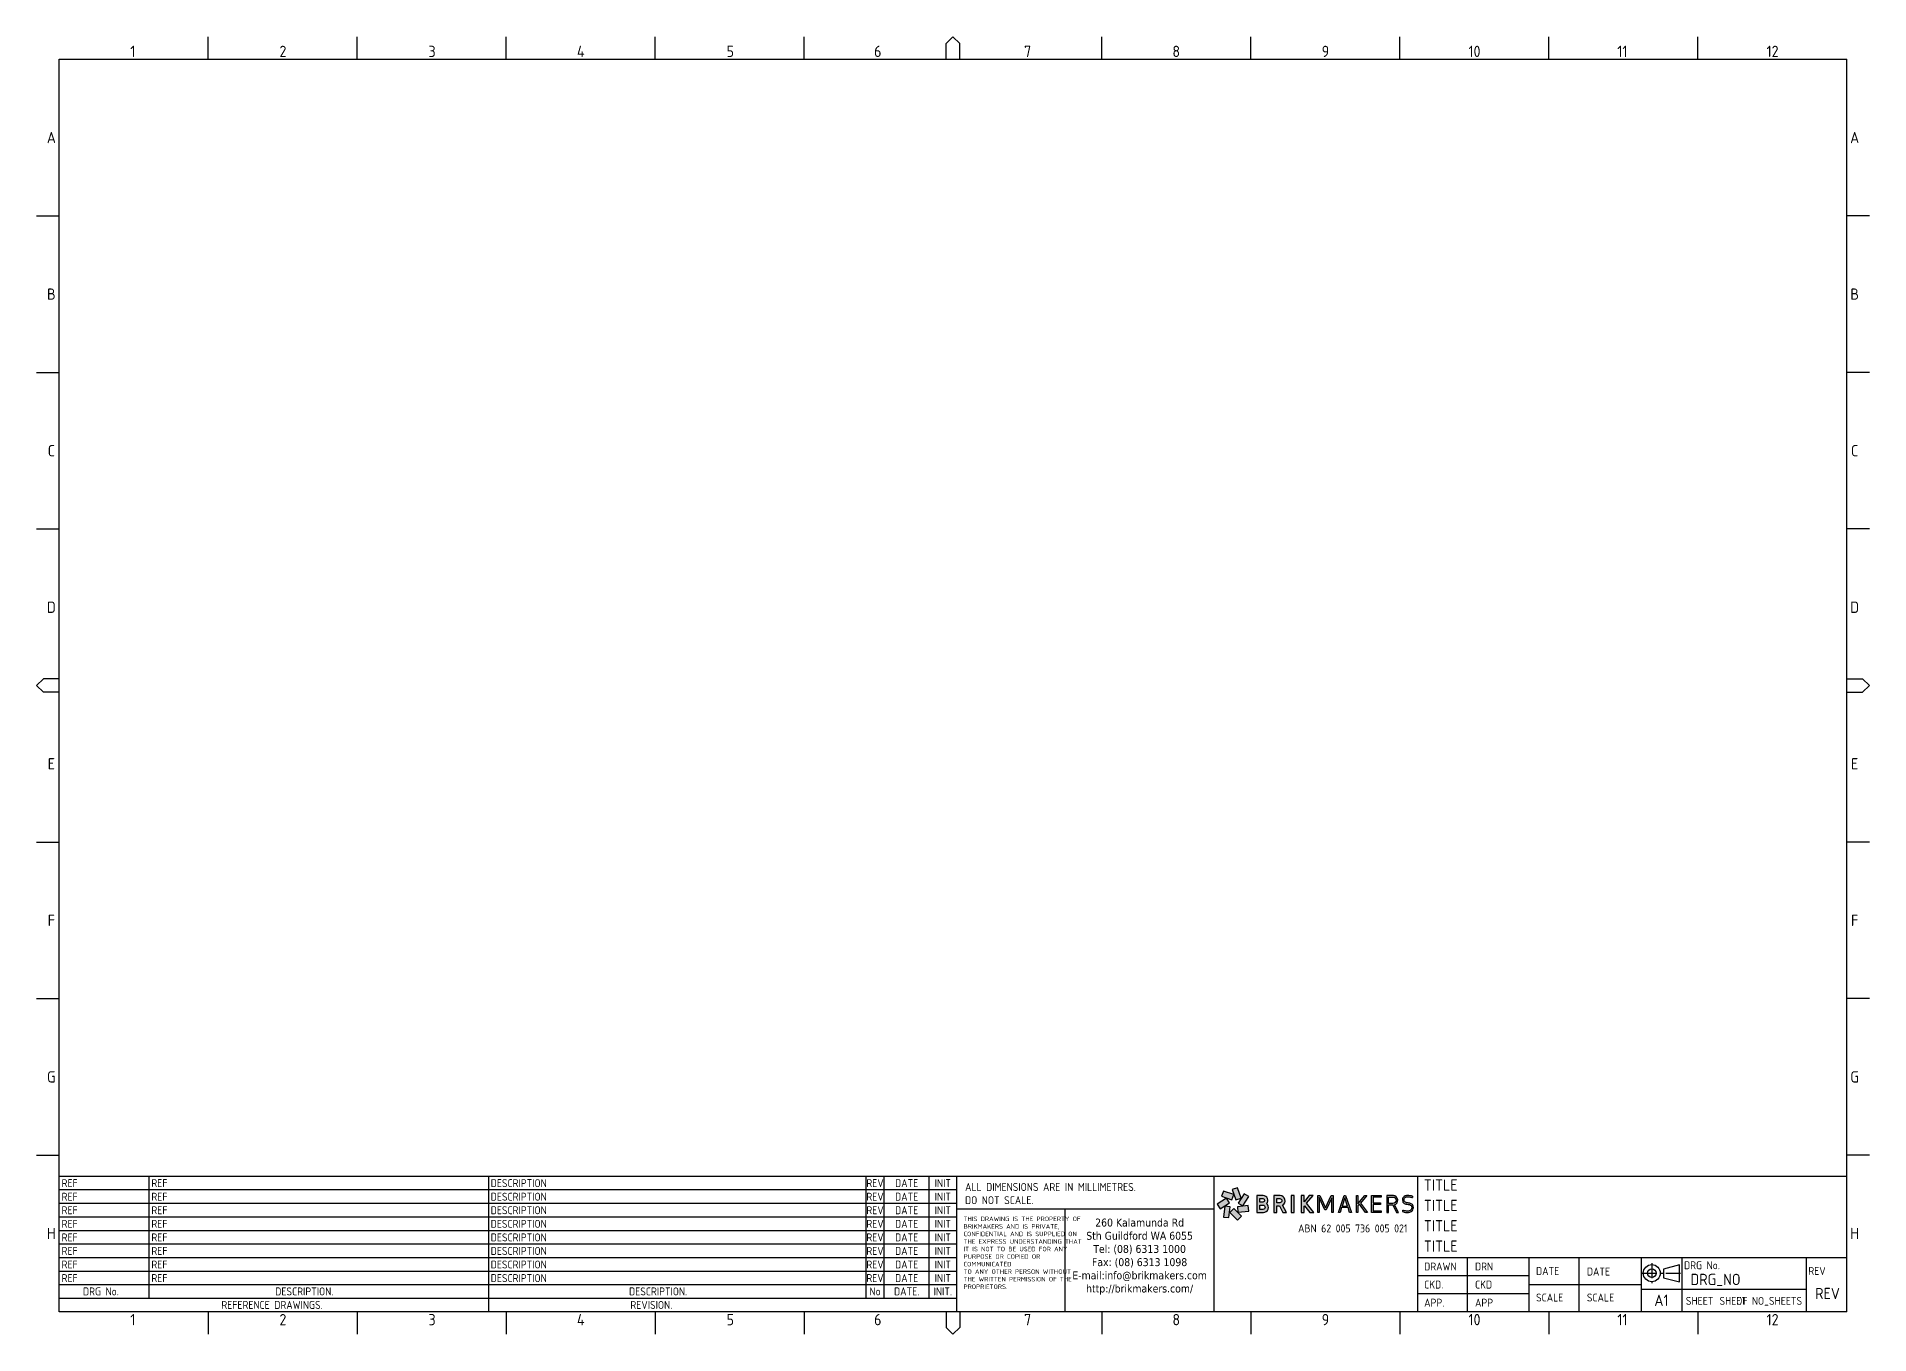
# Model space of a CAD drawing. Header units: millimetres. Extents: x 0 to 811, y 0 to 574.
import ezdxf
from ezdxf.enums import TextEntityAlignment as Align

# ---------------------------------------------------------------- set-up
doc = ezdxf.new("R2010")
doc.units = ezdxf.units.MM
doc.header["$LTSCALE"] = 0.5
doc.linetypes.add('CENTER', pattern=[50.8, 31.75, -6.35, 6.35, -6.35])
doc.layers.add('DRGSHT', color=7, linetype='Continuous')
doc.styles.add('ISO3098B', font='ISO3098B.SHX')
doc.styles.get("Standard").update_dxf_attribs({"font": 'isocp.shx'})

msp = doc.modelspace()

# ---------------------------------------------------------------- hatches: boundary and pattern name
at = {"layer": 'DRGSHT'}
h = msp.add_hatch(color=246, dxfattribs=at)
h.paths.add_polyline_path([(525.14, 63.38), (524.35, 61.11), (528.92, 59.52), (529.71, 61.79)])
h.paths.add_polyline_path([(526.51, 60.19), (522.42, 57.61), (523.7, 55.58), (527.79, 58.16)])
h.paths.add_polyline_path([(528.16, 56.43), (525.76, 56.7), (525.23, 51.89), (527.62, 51.62)])
h.paths.add_polyline_path([(529.73, 55.64), (528.03, 53.93), (531.46, 50.52), (533.16, 52.22)])
h.paths.add_polyline_path([(536.14, 56.92), (531.33, 56.38), (531.61, 53.98), (536.41, 54.53)])
h.paths.add_polyline_path([(536.37, 60.91), (534.32, 62.19), (531.76, 58.09), (533.8, 56.81)])
h.paths.add_polyline_path([(531.35, 64.85), (529.08, 64.05), (530.68, 59.49), (532.95, 60.29)])
h.paths.add_polyline_path([(542.78, 61.36), (539.88, 61.36), (539.88, 53.95), (542.84, 53.95, 0.710565), (544.26, 57.88, 0.669263)])
h.paths.add_polyline_path([(541.24, 60.08), (542.56, 60.08, -1), (542.56, 58.46), (541.24, 58.46)], flags=16)
h.paths.add_polyline_path([(541.24, 57.15), (542.66, 57.15, -1), (542.66, 55.29), (541.24, 55.29)], flags=16)
h.paths.add_polyline_path([(550.32, 61.36), (547.42, 61.36), (547.42, 53.95), (548.78, 53.95), (548.78, 56.89), (549.96, 56.89), (551.39, 53.95), (553.05, 53.95), (551.36, 57.15, 0.73842)])
h.paths.add_polyline_path([(548.78, 60.07), (550.1, 60.08, -1.003457), (550.1, 58.22), (548.78, 58.22)], flags=16)
h.paths.add_polyline_path([(556.5, 61.36), (555.15, 61.36), (555.15, 53.95), (556.5, 53.95)])
h.paths.add_polyline_path([(561.96, 57.97), (564.88, 61.36), (563.09, 61.36), (560.9, 58.58), (560.9, 61.36), (559.54, 61.36), (559.54, 53.95), (560.9, 53.95), (560.9, 56.7), (561.07, 56.91), (563.34, 53.95), (565.13, 53.95)])
h.paths.add_polyline_path([(567.6, 60.52), (570.11, 55.08), (570.65, 55.08), (573.12, 60.42), (573.12, 53.95), (573.8, 53.95), (573.8, 61.36), (572.9, 61.36), (570.38, 56.01), (567.88, 61.36), (566.97, 61.36), (566.97, 53.95), (567.6, 53.95)])
h.paths.add_polyline_path([(579.19, 61.36), (578.61, 61.36), (576.03, 53.95), (576.79, 53.95), (577.48, 56.04), (580.31, 56.04), (580.99, 53.95), (581.77, 53.95)])
h.paths.add_polyline_path([(577.69, 56.66), (578.91, 60.34), (580.11, 56.66)], flags=16)
h.paths.add_polyline_path([(584.67, 56.81), (585.34, 57.55), (588.03, 53.95), (588.96, 53.95), (585.77, 58.07), (588.63, 61.36), (587.71, 61.36), (584.68, 57.68), (584.68, 61.36), (584, 61.36), (584, 53.95), (584.67, 53.95)])
h.paths.add_polyline_path([(591.43, 57.49), (594.67, 57.49), (594.67, 58.13), (591.43, 58.13), (591.43, 60.73), (595.02, 60.73), (595.02, 61.36), (590.73, 61.36), (590.73, 53.95), (595.02, 53.95), (595.02, 54.61), (591.43, 54.61)])
h.paths.add_polyline_path([(598.16, 57.22), (600.12, 57.22), (601.73, 53.95), (602.62, 53.95), (600.88, 57.3, 0.827429), (600.38, 61.36), (597.49, 61.36), (597.49, 53.95), (598.16, 53.95)])
h.paths.add_polyline_path([(598.17, 57.86), (598.17, 60.73), (600.13, 60.73, -1), (600.13, 57.86)], flags=16)
edge = h.paths.add_edge_path()
edge.add_spline(control_points=[(604.43, 54.26), (604.67, 54.17), (605.3, 53.95), (606.4, 53.89), (607.48, 53.91), (608.45, 54.29), (609.16, 55.04), (609.28, 56.12), (609.13, 57.28), (608.19, 57.91), (607.26, 58.08), (606.57, 58.17), (605.95, 58.29), (605.42, 58.49), (605.11, 58.98), (605.12, 59.5), (605.19, 59.99), (605.41, 60.42), (605.83, 60.71), (606.33, 60.83), (606.91, 60.85), (607.56, 60.83), (608.22, 60.67), (608.64, 60.53), (608.84, 60.46)], knot_values=[0, 0, 0, 0, 0.256009, 0.666649, 1.094499, 1.320559, 1.695993, 2.055369, 2.375201, 2.811827, 3.061613, 3.323139, 3.504645, 3.698333, 3.870275, 4.050906, 4.203903, 4.359712, 4.52462, 4.694042, 4.867865, 5.107948, 5.335389, 5.547403, 5.547403, 5.547403, 5.547403], degree=3, periodic=0)
edge.add_line((608.84, 60.46), (608.84, 61.14))
edge.add_spline(control_points=[(608.84, 61.14), (608.55, 61.21), (607.79, 61.39), (606.56, 61.5), (605.16, 61.21), (604.33, 60.06), (604.38, 58.92), (604.79, 58.05), (605.54, 57.69), (606.46, 57.5), (607.41, 57.46), (608.34, 57.06), (608.51, 56.27), (608.48, 55.59), (608.17, 54.89), (607.43, 54.6), (606.59, 54.45), (605.71, 54.55), (604.97, 54.71), (604.55, 54.86), (604.43, 54.91)], knot_values=[0, 0, 0, 0, 0.299598, 0.776315, 1.233751, 1.6568, 2.070318, 2.317625, 2.57775, 2.864629, 3.259181, 3.543508, 3.776433, 4.007524, 4.227436, 4.498104, 4.754949, 5.078355, 5.377145, 5.514439, 5.514439, 5.514439, 5.514439], degree=3, periodic=0)
edge.add_line((604.43, 54.91), (604.43, 54.26))

# ---------------------------------------------------------------- linework, layer by layer
at = {"layer": 'DRGSHT', "color": 4}
for p, q in [((75.92, 564), (75.92, 574)), ((141.83, 564), (141.83, 574)), ((207.75, 564), (207.75, 574)), ((273.67, 564), (273.67, 574)), ((339.58, 564), (339.58, 574)), ((471.42, 564), (471.42, 574)), ((537.33, 564), (537.33, 574)), ((603.25, 564), (603.25, 574)), ((669.17, 564), (669.17, 574)), ((735.08, 564), (735.08, 574)), ((0, 494.75), (10, 494.75)), ((811, 494.75), (801, 494.75)), ((0, 425.5), (10, 425.5)), ((811, 425.5), (801, 425.5)), ((0, 356.25), (10, 356.25)), ((811, 356.25), (801, 356.25)), ((0, 217.75), (10, 217.75)), ((811, 217.75), (801, 217.75)), ((0, 148.5), (10, 148.5)), ((811, 148.5), (801, 148.5)), ((0, 79.25), (10, 79.25)), ((811, 79.25), (801, 79.25)), ((75.92, 10), (75.92, 0)), ((141.83, 10), (141.83, 0)), ((207.75, 10), (207.75, 0)), ((273.67, 10), (273.67, 0)), ((339.58, 10), (339.58, 0)), ((471.42, 10), (471.42, 0)), ((537.33, 10), (537.33, 0)), ((603.25, 10), (603.25, 0)), ((669.17, 10), (669.17, 0)), ((735.08, 10), (735.08, 0))]:
    msp.add_line(p, q, dxfattribs=at)
at = {"layer": 'DRGSHT', "color": 4, "linetype": 'Continuous'}
for p, q in [((402.5, 571), (405.5, 574)), ((402.5, 564), (402.5, 571)), ((405.5, 574), (408.5, 571)), ((408.5, 564), (408.5, 571)), ((10, 10), (10, 564)), ((10, 564), (801, 564)), ((801, 10), (801, 564)), ((3, 290), (0, 287)), ((0, 287), (3, 284)), ((10, 290), (3, 290)), ((10, 284), (3, 284)), ((801, 290), (808, 290)), ((801, 284), (808, 284)), ((811, 287), (808, 290)), ((808, 284), (811, 287)), ((10, 70), (801, 70)), ((801, 10), (10, 10)), ((402.5, 10), (402.5, 3)), ((408.5, 10), (408.5, 3)), ((402.5, 3), (405.5, 0)), ((405.5, 0), (408.5, 3))]:
    msp.add_line(p, q, dxfattribs=at)
at = {"layer": 'DRGSHT', "color": 2, "linetype": 'Continuous'}
for p, q in [((49.72, 16), (49.72, 70)), ((367, 70), (367, 16)), ((375, 16), (375, 70)), ((395, 16), (395, 70)), ((10, 64), (407, 64)), ((10, 58), (407, 58)), ((10, 52), (407, 52)), ((10, 46), (407, 46)), ((10, 40), (407, 40)), ((10, 34), (407, 34)), ((10, 28), (407, 28)), ((611, 26), (660.5, 26)), ((611, 18), (660.5, 18)), ((660.5, 22), (710, 22))]:
    msp.add_line(p, q, dxfattribs=at)
at = {"layer": 'DRGSHT', "color": 1, "linetype": 'Continuous'}
for p, q in [((200, 70), (200, 10)), ((407, 70), (407, 10)), ((521, 10), (521, 70)), ((611, 70), (611, 10)), ((455, 55.3), (455, 10)), ((611, 34), (801, 34)), ((633, 34), (633, 10)), ((660.5, 10), (660.5, 34)), ((682.5, 34), (682.5, 10)), ((710, 34), (710, 10)), ((728, 34), (728, 10)), ((783, 34), (783, 10)), ((10, 22), (407, 22)), ((710, 20), (783, 20)), ((10, 16), (407, 16))]:
    msp.add_line(p, q, dxfattribs=at)
at = {"layer": 'DRGSHT', "color": 246}
for p, q in [((608.84, 61.14), (608.84, 60.46)), ((604.43, 54.91), (604.43, 54.26))]:
    msp.add_line(p, q, dxfattribs=at)
at = {"layer": 'DRGSHT', "color": 1}
msp.add_line((521, 55.3), (407, 55.3), dxfattribs=at)
at = {"layer": 'DRGSHT', "color": 6, "linetype": 'CENTER', "ltscale": 0.42}
for p, q in [((710.32, 27.06), (727.44, 27.06)), ((714.73, 31.47), (714.73, 22.65))]:
    msp.add_line(p, q, dxfattribs=at)
at = {"layer": 'DRGSHT', "color": 246}
for points in [[(526.51, 60.19), (522.42, 57.61), (523.7, 55.58), (527.79, 58.16)], [(529.71, 61.79), (525.14, 63.38), (524.35, 61.11), (528.92, 59.52)], [(532.95, 60.29), (531.35, 64.85), (529.08, 64.05), (530.68, 59.49)], [(531.61, 53.98), (536.41, 54.53), (536.14, 56.92), (531.33, 56.38)], [(533.8, 56.81), (536.37, 60.91), (534.32, 62.19), (531.76, 58.09)], [(555.15, 53.95), (556.5, 53.95), (556.5, 61.36), (555.15, 61.36)], [(560.9, 56.7), (561.07, 56.91), (563.34, 53.95), (565.13, 53.95), (561.96, 57.97), (564.88, 61.36), (563.09, 61.36), (560.9, 58.58), (560.9, 61.36), (559.54, 61.36), (559.54, 53.95), (560.9, 53.95)], [(566.97, 53.95), (566.97, 61.36), (567.88, 61.36), (570.38, 56.01), (572.9, 61.36), (573.8, 61.36), (573.8, 53.95), (573.12, 53.95), (573.12, 60.42), (570.65, 55.08), (570.11, 55.08), (567.6, 60.52), (567.6, 53.95)], [(577.48, 56.04), (576.79, 53.95), (576.03, 53.95), (578.61, 61.36), (579.19, 61.36), (581.77, 53.95), (580.99, 53.95), (580.31, 56.04)], [(580.11, 56.66), (578.91, 60.34), (577.69, 56.66)], [(584, 53.95), (584, 61.36), (584.68, 61.36), (584.68, 57.68), (587.71, 61.36), (588.63, 61.36), (585.77, 58.07), (588.96, 53.95), (588.03, 53.95), (585.34, 57.55), (584.67, 56.81), (584.67, 53.95)], [(590.73, 53.95), (590.73, 61.36), (595.02, 61.36), (595.02, 60.73), (591.43, 60.73), (591.43, 58.13), (594.67, 58.13), (594.67, 57.49), (591.43, 57.49), (591.43, 54.61), (595.02, 54.61), (595.02, 53.95)], [(525.76, 56.7), (525.23, 51.89), (527.62, 51.62), (528.16, 56.43)], [(528.03, 53.93), (531.46, 50.52), (533.16, 52.22), (529.73, 55.64)]]:
    msp.add_lwpolyline(points, close=True, dxfattribs=at)
for points in [[(542.84, 53.95, 0.710565), (544.26, 57.88, 0.669263), (542.78, 61.36), (539.88, 61.36), (539.88, 53.95)], [(541.24, 58.46), (541.24, 60.08), (542.56, 60.08, -1), (542.56, 58.46)], [(541.24, 55.29), (541.24, 57.15), (542.66, 57.15, -1), (542.66, 55.29)], [(551.36, 57.15, 0.73842), (550.32, 61.36), (547.42, 61.36), (547.42, 53.95), (548.78, 53.95), (548.78, 56.89), (549.96, 56.89), (551.39, 53.95), (553.05, 53.95)], [(548.78, 58.22), (548.78, 60.07), (550.1, 60.08, -1), (550.1, 58.22)], [(598.17, 57.86), (598.17, 60.73), (600.13, 60.73, -1), (600.13, 57.86)]]:
    msp.add_lwpolyline(points, format="xyb", close=True, dxfattribs=at)
msp.add_lwpolyline([(600.39, 61.36), (597.49, 61.36), (597.49, 53.95), (598.16, 53.95), (598.16, 57.22), (600.12, 57.22), (601.73, 53.95), (602.62, 53.95), (600.88, 57.3)], dxfattribs=at)
at = {"layer": 'DRGSHT', "color": 2, "linetype": 'Continuous', "ltscale": 100}
msp.add_lwpolyline([(726.99, 23.29), (726.99, 30.77), (719.89, 28.88), (719.89, 25.05), (726.99, 23.16)], dxfattribs=at)
for radius in [3.77, 1.95]:
    msp.add_circle((714.73, 27.06), radius, dxfattribs=at)
at = {"layer": 'DRGSHT', "color": 246}
msp.add_arc((600.24, 59.29), 2.08, 287.90962, 85.91398, dxfattribs=at)
for points in [[(608.84, 61.14), (607.96, 61.33), (606.54, 61.43), (605.22, 61.04), (604.47, 60.02), (604.49, 58.78), (604.84, 58.12), (605.52, 57.73), (606.36, 57.54), (607.53, 57.36), (608.27, 56.94), (608.48, 56.27), (608.43, 55.58), (608.14, 55), (607.42, 54.62), (606.66, 54.49), (605.69, 54.57), (604.82, 54.77), (604.43, 54.91)], [(604.43, 54.26), (605.16, 54.03), (606.38, 53.9), (607.66, 54.01), (608.29, 54.27), (609.05, 55.1), (609.24, 56.16), (609.04, 57.1), (608, 57.9), (607.27, 58.07), (606.5, 58.19), (605.97, 58.3), (605.44, 58.55), (605.16, 58.99), (605.13, 59.53), (605.21, 59.98), (605.44, 60.39), (605.84, 60.68), (606.33, 60.81), (606.85, 60.84), (607.57, 60.8), (608.23, 60.65), (608.84, 60.46)]]:
    msp.add_spline(points, degree=3, dxfattribs=at)

# ---------------------------------------------------------------- texts
at = {"layer": 'DRGSHT', "color": 7, "linetype": 'Continuous'}
for s, p in [('1', (42.56, 567.5)), ('2', (108.97, 567.5)), ('3', (174.99, 567.5)), ('4', (240.79, 567.5)), ('5', (306.94, 567.5)), ('6', (372.23, 567.5)), ('7', (438.53, 567.5)), ('8', (504.28, 567.5)), ('9', (570.32, 567.5)), ('10', (636.27, 567.5)), ('11', (701.73, 567.5)), ('12', (768.18, 567.5)), ('A', (6.5, 529.37)), ('A', (804.5, 529.37)), ('B', (6.5, 460.12)), ('B', (804.5, 460.12)), ('C', (6.5, 390.87)), ('C', (804.5, 390.87)), ('D', (6.5, 321.62)), ('D', (804.5, 321.62)), ('E', (6.5, 252.37)), ('E', (804.5, 252.37)), ('F', (6.5, 183.12)), ('F', (804.5, 183.12)), ('G', (6.5, 113.88)), ('G', (804.5, 113.88)), ('H', (6.5, 44.62)), ('H', (804.5, 44.62)), ('1', (42.56, 6.5)), ('2', (108.97, 6.5)), ('3', (174.99, 6.5)), ('4', (240.79, 6.5)), ('5', (306.94, 6.5)), ('6', (372.23, 6.5)), ('7', (438.53, 6.5)), ('8', (504.28, 6.5)), ('9', (570.32, 6.5)), ('10', (636.27, 6.5)), ('11', (701.73, 6.5)), ('12', (768.18, 6.5))]:
    msp.add_text(s, height=5, dxfattribs=at).set_placement(p, align=Align.MIDDLE)
at = {"layer": 'DRGSHT', "color": 2, "linetype": 'Continuous'}
for s, p in [('ABN 62 005 736 005 021', (558.2, 45.11)), ('DRG No.', (729, 28.79)), ('REV', (784, 26.29))]:
    msp.add_text(s, height=3.5, dxfattribs=at).set_placement(p)
for s, p in [('DRAWN', (614, 30)), ('DATE', (663.5, 28)), ('CKD.', (614, 22)), ('SCALE', (663.5, 16.27)), ('APP.', (614, 14))]:
    msp.add_text(s, height=3.5, dxfattribs=at).set_placement(p, align=Align.MIDDLE_LEFT)
for s, p in [('DRG No.', (28.44, 19)), ('DESCRIPTION.', (118.44, 19)), ('DESCRIPTION.', (275, 19)), ('No', (371, 19)), ('DATE.', (385, 19)), ('INIT.', (401, 19)), ('REFERENCE DRAWINGS.', (104.16, 13)), ('REVISION.', (272, 13))]:
    msp.add_text(s, height=3.5, dxfattribs=at).set_placement(p, align=Align.MIDDLE)
at = {"layer": 'DRGSHT', "color": 1, "linetype": 'Continuous'}
msp.add_text('A1', height=5, dxfattribs=at).set_placement((719, 15.04), align=Align.MIDDLE)
at = {"layer": 'DRGSHT', "color": 2, "linetype": 'Continuous'}
for s, p in [('SHEET', (729.8, 12)), ('OF', (752.09, 12))]:
    msp.add_text(s, height=3.5, dxfattribs=at).set_placement(p, align=Align.BOTTOM_LEFT)
at = {"layer": 'DRGSHT', "insert": (410.83, 66.92), "char_height": 3.5, "width": 100.8365, "attachment_point": 1}
msp.add_mtext('{\\C2;ALL DIMENSIONS ARE IN MILLIMETRES.}\\P{\\C2;DO NOT SCALE.}', dxfattribs=at)
at = {"layer": 'DRGSHT', "color": 7, "insert": (410.14, 52.07), "char_height": 2, "width": 112.496, "attachment_point": 1}
msp.add_mtext('THIS DRAWING IS THE PROPERTY OF\\PBRIKMAKERS AND IS PRIVATE, \\PCONFIDENTIAL AND IS SUPPLIED ON \\PTHE EXPRESS UNDERSTANDING THAT\\PIT IS NOT TO BE USED FOR ANY\\PPURPOSE OR COPIED OR \\PCOMMUNICATED\\PTO ANY OTHER PERSON WITHOUT\\PTHE WRITTEN PERMISSION OF THE\\PPROPRIETORS{\\Fiso3098b|c0;.}', dxfattribs=at)
at = {"layer": 'DRGSHT', "color": 7, "insert": (488.07, 34.35), "char_height": 3.5, "width": 88.79, "attachment_point": 5, "style": 'ISO3098B'}
msp.add_mtext('{\\fTahoma|b0|i0|c0|p34;260 Kalamunda Rd\\PSth Guildford WA 6055\\PTel: (08) 6313 1000\\PFax: (08) 6313 1098\\PE-mail:info@brikmakers.com\\Phttp://brikmakers.com/}', dxfattribs=at)
at = {"layer": 'DRGSHT', "color": 2, "linetype": 'Continuous', "flags": 12}
for tag, p in [('REF', (11.03, 65.13)), ('REF', (50.76, 65.13)), ('DESCRIPTION', (200.92, 65.13)), ('REF', (11.03, 59.13)), ('REF', (50.76, 59.13)), ('DESCRIPTION', (200.92, 59.13)), ('REF', (11.03, 53.13)), ('REF', (11.03, 47.13)), ('REF', (50.76, 53.13)), ('REF', (50.76, 47.13)), ('DESCRIPTION', (200.92, 53.13)), ('DESCRIPTION', (200.92, 47.13)), ('REF', (11.03, 41.13)), ('REF', (50.76, 41.13)), ('DESCRIPTION', (200.92, 41.13)), ('REF', (11.03, 35.13)), ('REF', (11.03, 29.13)), ('REF', (50.76, 35.13)), ('REF', (50.76, 29.13)), ('DESCRIPTION', (200.92, 35.13)), ('DESCRIPTION', (200.92, 29.13)), ('REF', (11.03, 23.13)), ('REF', (50.76, 23.13)), ('DESCRIPTION', (200.92, 23.13)), ('DRN', (636.5, 28.25)), ('DATE', (686, 26)), ('CKD', (636.5, 20.25)), ('SCALE', (686, 14.52)), ('APP', (636.5, 12.25))]:
    msp.add_attdef(tag, p, '', height=3.5, dxfattribs=at)
for tag, p in [('REV', (371, 65.13)), ('DATE', (385, 65.13)), ('INIT', (401, 65.13)), ('REV', (371, 59.13)), ('DATE', (385, 59.13)), ('INIT', (401, 59.13)), ('REV', (371, 53.13)), ('REV', (371, 47.13)), ('DATE', (385, 53.13)), ('DATE', (385, 47.13)), ('INIT', (401, 53.13)), ('INIT', (401, 47.13)), ('REV', (371, 41.13)), ('DATE', (385, 41.13)), ('INIT', (401, 41.13)), ('REV', (371, 35.13)), ('REV', (371, 29.13)), ('DATE', (385, 35.13)), ('DATE', (385, 29.13)), ('INIT', (401, 35.13)), ('INIT', (401, 29.13)), ('REV', (371, 23.13)), ('DATE', (385, 23.13)), ('INIT', (401, 23.13))]:
    msp.add_attdef(tag, text='', height=3.5, dxfattribs=at).set_placement(p, align=Align.CENTER)
at = {"layer": 'DRGSHT', "color": 1, "linetype": 'Continuous', "flags": 12}
for p, s in [((613.82, 63.51), 'BRIKMAKERS'), ((613.82, 54.51), ''), ((613.82, 45.51), ''), ((613.82, 36.51), '')]:
    msp.add_attdef('TITLE', p, s, height=5, dxfattribs=at)
at = {"layer": 'DRGSHT', "color": 110, "linetype": 'Continuous', "flags": 12}
msp.add_attdef('DRG_NO', (731.85, 21.79), '', height=5, dxfattribs=at)
at = {"layer": 'DRGSHT', "color": 2, "linetype": 'Continuous', "flags": 12}
for tag, p in [('SHEET', (744.68, 12)), ('NO_SHEETS', (759.02, 12))]:
    msp.add_attdef(tag, text='1', height=3.5, dxfattribs=at).set_placement(p, align=Align.BOTTOM_LEFT)
at = {"layer": 'DRGSHT', "color": 110, "linetype": 'Continuous', "flags": 12}
msp.add_attdef('REV', text='', height=5, dxfattribs=at).set_placement((792.5, 15.56), align=Align.CENTER)

doc.saveas('drawing.dxf')
